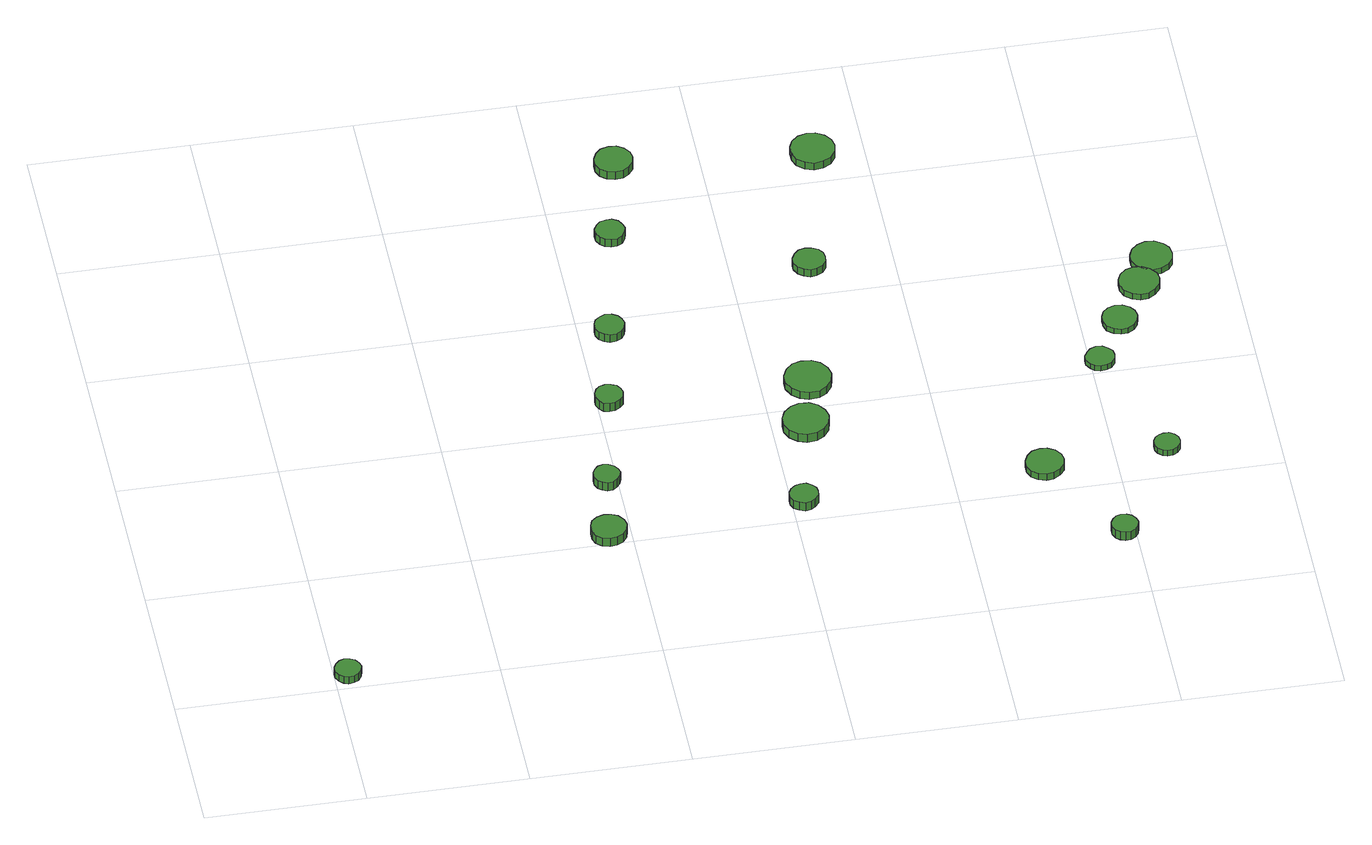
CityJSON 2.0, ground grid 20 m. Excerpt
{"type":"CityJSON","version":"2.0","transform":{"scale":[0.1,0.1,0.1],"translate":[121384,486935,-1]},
"CityObjects":{
"tree1":{"type":"SolitaryVegetationObject","attributes":{"function":"something"},"geometry":[{"type":"MultiSurface","lod":"1","boundaries":[[[0,1,2,3,4,5,6,7,8,9,10,11,12,13,14]],[[15,16,17,18,19,20,21,22,23,24,25,26,27,28,29]],[[0,29,28,1]],[[1,28,27,2]],[[2,27,26,3]],[[3,26,25,4]],[[4,25,24,5]],[[5,24,23,6]],[[6,23,22,7]],[[7,22,21,8]],[[8,21,20,9]],[[9,20,19,10]],[[10,19,18,11]],[[11,18,17,12]],[[12,17,16,13]],[[13,16,15,14]],[[14,15,29,0]]]}]},
"tree2":{"type":"SolitaryVegetationObject","attributes":{"function":"something"},"geometry":[{"type":"MultiSurface","lod":"1","boundaries":[[[30,31,32,33,34,35,36,37,38,39,40,41,42,43,44]],[[45,46,47,48,49,50,51,52,53,54,55,56,57,58,59]],[[30,59,58,31]],[[31,58,57,32]],[[32,57,56,33]],[[33,56,55,34]],[[34,55,54,35]],[[35,54,53,36]],[[36,53,52,37]],[[37,52,51,38]],[[38,51,50,39]],[[39,50,49,40]],[[40,49,48,41]],[[41,48,47,42]],[[42,47,46,43]],[[43,46,45,44]],[[44,45,59,30]]]}]},
"tree3":{"type":"SolitaryVegetationObject","attributes":{"function":"something"},"geometry":[{"type":"MultiSurface","lod":"1","boundaries":[[[60,61,62,63,64,65,66,67,68,69,70,71,72,73,74]],[[75,76,77,78,79,80,81,82,83,84,85,86,87,88,89]],[[60,89,88,61]],[[61,88,87,62]],[[62,87,86,63]],[[63,86,85,64]],[[64,85,84,65]],[[65,84,83,66]],[[66,83,82,67]],[[67,82,81,68]],[[68,81,80,69]],[[69,80,79,70]],[[70,79,78,71]],[[71,78,77,72]],[[72,77,76,73]],[[73,76,75,74]],[[74,75,89,60]]]}]},
"tree4":{"type":"SolitaryVegetationObject","attributes":{"function":"something"},"geometry":[{"type":"MultiSurface","lod":"1","boundaries":[[[90,91,92,93,94,95,96,97,98,99,100,101,102,103,104]],[[105,106,107,108,109,110,111,112,113,114,115,116,117,118,119]],[[90,119,118,91]],[[91,118,117,92]],[[92,117,116,93]],[[93,116,115,94]],[[94,115,114,95]],[[95,114,113,96]],[[96,113,112,97]],[[97,112,111,98]],[[98,111,110,99]],[[99,110,109,100]],[[100,109,108,101]],[[101,108,107,102]],[[102,107,106,103]],[[103,106,105,104]],[[104,105,119,90]]]}]},
"tree5":{"type":"SolitaryVegetationObject","attributes":{"function":"something"},"geometry":[{"type":"MultiSurface","lod":"1","boundaries":[[[120,121,122,123,124,125,126,127,128,129,130,131,132,133,134]],[[135,136,137,138,139,140,141,142,143,144,145,146,147,148,149]],[[120,149,148,121]],[[121,148,147,122]],[[122,147,146,123]],[[123,146,145,124]],[[124,145,144,125]],[[125,144,143,126]],[[126,143,142,127]],[[127,142,141,128]],[[128,141,140,129]],[[129,140,139,130]],[[130,139,138,131]],[[131,138,137,132]],[[132,137,136,133]],[[133,136,135,134]],[[134,135,149,120]]]}]},
"tree6":{"type":"SolitaryVegetationObject","attributes":{"function":"something"},"geometry":[{"type":"MultiSurface","lod":"1","boundaries":[[[150,151,152,153,154,155,156,157,158,159,160,161,162,163,164]],[[165,166,167,168,169,170,171,172,173,174,175,176,177,178,179]],[[150,179,178,151]],[[151,178,177,152]],[[152,177,176,153]],[[153,176,175,154]],[[154,175,174,155]],[[155,174,173,156]],[[156,173,172,157]],[[157,172,171,158]],[[158,171,170,159]],[[159,170,169,160]],[[160,169,168,161]],[[161,168,167,162]],[[162,167,166,163]],[[163,166,165,164]],[[164,165,179,150]]]}]},
"tree7":{"type":"SolitaryVegetationObject","attributes":{"function":"something"},"geometry":[{"type":"MultiSurface","lod":"1","boundaries":[[[180,181,182,183,184,185,186,187,188,189,190,191,192,193,194]],[[195,196,197,198,199,200,201,202,203,204,205,206,207,208,209]],[[180,209,208,181]],[[181,208,207,182]],[[182,207,206,183]],[[183,206,205,184]],[[184,205,204,185]],[[185,204,203,186]],[[186,203,202,187]],[[187,202,201,188]],[[188,201,200,189]],[[189,200,199,190]],[[190,199,198,191]],[[191,198,197,192]],[[192,197,196,193]],[[193,196,195,194]],[[194,195,209,180]]]}]},
"tree8":{"type":"SolitaryVegetationObject","attributes":{"function":"something"},"geometry":[{"type":"MultiSurface","lod":"1","boundaries":[[[210,211,212,213,214,215,216,217,218,219,220,221,222,223,224]],[[225,226,227,228,229,230,231,232,233,234,235,236,237,238,239]],[[210,239,238,211]],[[211,238,237,212]],[[212,237,236,213]],[[213,236,235,214]],[[214,235,234,215]],[[215,234,233,216]],[[216,233,232,217]],[[217,232,231,218]],[[218,231,230,219]],[[219,230,229,220]],[[220,229,228,221]],[[221,228,227,222]],[[222,227,226,223]],[[223,226,225,224]],[[224,225,239,210]]]}]},
"tree9":{"type":"SolitaryVegetationObject","attributes":{"function":"something"},"geometry":[{"type":"MultiSurface","lod":"1","boundaries":[[[240,241,242,243,244,245,246,247,248,249,250,251,252,253,254]],[[255,256,257,258,259,260,261,262,263,264,265,266,267,268,269]],[[240,269,268,241]],[[241,268,267,242]],[[242,267,266,243]],[[243,266,265,244]],[[244,265,264,245]],[[245,264,263,246]],[[246,263,262,247]],[[247,262,261,248]],[[248,261,260,249]],[[249,260,259,250]],[[250,259,258,251]],[[251,258,257,252]],[[252,257,256,253]],[[253,256,255,254]],[[254,255,269,240]]]}]},
"tree10":{"type":"SolitaryVegetationObject","attributes":{"function":"something"},"geometry":[{"type":"MultiSurface","lod":"1","boundaries":[[[270,271,272,273,274,275,276,277,278,279,280,281,282,283,284]],[[285,286,287,288,289,290,291,292,293,294,295,296,297,298,299]],[[270,299,298,271]],[[271,298,297,272]],[[272,297,296,273]],[[273,296,295,274]],[[274,295,294,275]],[[275,294,293,276]],[[276,293,292,277]],[[277,292,291,278]],[[278,291,290,279]],[[279,290,289,280]],[[280,289,288,281]],[[281,288,287,282]],[[282,287,286,283]],[[283,286,285,284]],[[284,285,299,270]]]}]},
"tree11":{"type":"SolitaryVegetationObject","attributes":{"function":"something"},"geometry":[{"type":"MultiSurface","lod":"1","boundaries":[[[300,301,302,303,304,305,306,307,308,309,310,311,312,313,314]],[[315,316,317,318,319,320,321,322,323,324,325,326,327,328,329]],[[300,329,328,301]],[[301,328,327,302]],[[302,327,326,303]],[[303,326,325,304]],[[304,325,324,305]],[[305,324,323,306]],[[306,323,322,307]],[[307,322,321,308]],[[308,321,320,309]],[[309,320,319,310]],[[310,319,318,311]],[[311,318,317,312]],[[312,317,316,313]],[[313,316,315,314]],[[314,315,329,300]]]}]},
"tree12":{"type":"SolitaryVegetationObject","attributes":{"function":"something"},"geometry":[{"type":"MultiSurface","lod":"1","boundaries":[[[330,331,332,333,334,335,336,337,338,339,340,341,342,343,344]],[[345,346,347,348,349,350,351,352,353,354,355,356,357,358,359]],[[330,359,358,331]],[[331,358,357,332]],[[332,357,356,333]],[[333,356,355,334]],[[334,355,354,335]],[[335,354,353,336]],[[336,353,352,337]],[[337,352,351,338]],[[338,351,350,339]],[[339,350,349,340]],[[340,349,348,341]],[[341,348,347,342]],[[342,347,346,343]],[[343,346,345,344]],[[344,345,359,330]]]}]},
"tree13":{"type":"SolitaryVegetationObject","attributes":{"function":"something"},"geometry":[{"type":"MultiSurface","lod":"1","boundaries":[[[360,361,362,363,364,365,366,367,368,369,370,371,372,373,374]],[[375,376,377,378,379,380,381,382,383,384,385,386,387,388,389]],[[360,389,388,361]],[[361,388,387,362]],[[362,387,386,363]],[[363,386,385,364]],[[364,385,384,365]],[[365,384,383,366]],[[366,383,382,367]],[[367,382,381,368]],[[368,381,380,369]],[[369,380,379,370]],[[370,379,378,371]],[[371,378,377,372]],[[372,377,376,373]],[[373,376,375,374]],[[374,375,389,360]]]}]},
"tree14":{"type":"SolitaryVegetationObject","attributes":{"function":"something"},"geometry":[{"type":"MultiSurface","lod":"1","boundaries":[[[390,391,392,393,394,395,396,397,398,399,400,401,402,403,404]],[[405,406,407,408,409,410,411,412,413,414,415,416,417,418,419]],[[390,419,418,391]],[[391,418,417,392]],[[392,417,416,393]],[[393,416,415,394]],[[394,415,414,395]],[[395,414,413,396]],[[396,413,412,397]],[[397,412,411,398]],[[398,411,410,399]],[[399,410,409,400]],[[400,409,408,401]],[[401,408,407,402]],[[402,407,406,403]],[[403,406,405,404]],[[404,405,419,390]]]}]},
"tree15":{"type":"SolitaryVegetationObject","attributes":{"function":"something"},"geometry":[{"type":"MultiSurface","lod":"1","boundaries":[[[420,421,422,423,424,425,426,427,428,429,430,431,432,433,434]],[[435,436,437,438,439,440,441,442,443,444,445,446,447,448,449]],[[420,449,448,421]],[[421,448,447,422]],[[422,447,446,423]],[[423,446,445,424]],[[424,445,444,425]],[[425,444,443,426]],[[426,443,442,427]],[[427,442,441,428]],[[428,441,440,429]],[[429,440,439,430]],[[430,439,438,431]],[[431,438,437,432]],[[432,437,436,433]],[[433,436,435,434]],[[434,435,449,420]]]}]},
"tree16":{"type":"SolitaryVegetationObject","attributes":{"function":"something"},"geometry":[{"type":"MultiSurface","lod":"1","boundaries":[[[450,451,452,453,454,455,456,457,458,459,460,461,462,463,464]],[[465,466,467,468,469,470,471,472,473,474,475,476,477,478,479]],[[450,479,478,451]],[[451,478,477,452]],[[452,477,476,453]],[[453,476,475,454]],[[454,475,474,455]],[[455,474,473,456]],[[456,473,472,457]],[[457,472,471,458]],[[458,471,470,459]],[[459,470,469,460]],[[460,469,468,461]],[[461,468,467,462]],[[462,467,466,463]],[[463,466,465,464]],[[464,465,479,450]]]}]},
"tree17":{"type":"SolitaryVegetationObject","attributes":{"function":"something"},"geometry":[{"type":"MultiSurface","lod":"1","boundaries":[[[480,481,482,483,484,485,486,487,488,489,490,491,492,493,494]],[[495,496,497,498,499,500,501,502,503,504,505,506,507,508,509]],[[480,509,508,481]],[[481,508,507,482]],[[482,507,506,483]],[[483,506,505,484]],[[484,505,504,485]],[[485,504,503,486]],[[486,503,502,487]],[[487,502,501,488]],[[488,501,500,489]],[[489,500,499,490]],[[490,499,498,491]],[[491,498,497,492]],[[492,497,496,493]],[[493,496,495,494]],[[494,495,509,480]]]}]},
"tree18":{"type":"SolitaryVegetationObject","attributes":{"function":"something"},"geometry":[{"type":"MultiSurface","lod":"1","boundaries":[[[510,511,512,513,514,515,516,517,518,519,520,521,522,523,524]],[[525,526,527,528,529,530,531,532,533,534,535,536,537,538,539]],[[510,539,538,511]],[[511,538,537,512]],[[512,537,536,513]],[[513,536,535,514]],[[514,535,534,515]],[[515,534,533,516]],[[516,533,532,517]],[[517,532,531,518]],[[518,531,530,519]],[[519,530,529,520]],[[520,529,528,521]],[[521,528,527,522]],[[522,527,526,523]],[[523,526,525,524]],[[524,525,539,510]]]}]},
"tree19":{"type":"SolitaryVegetationObject","attributes":{"function":"something"},"geometry":[{"type":"MultiSurface","lod":"1","boundaries":[[[540,541,542,543,544,545,546,547,548,549,550,551,552,553,554]],[[555,556,557,558,559,560,561,562,563,564,565,566,567,568,569]],[[540,569,568,541]],[[541,568,567,542]],[[542,567,566,543]],[[543,566,565,544]],[[544,565,564,545]],[[545,564,563,546]],[[546,563,562,547]],[[547,562,561,548]],[[548,561,560,549]],[[549,560,559,550]],[[550,559,558,551]],[[551,558,557,552]],[[552,557,556,553]],[[553,556,555,554]],[[554,555,569,540]]]}]}
},
"vertices":[
[34,25,17],[32,31,17],[28,37,17],[22,40,17],[15,41,17],[9,39,17],[4,34,17],[1,28,17],[1,21,17],[4,15,17],[9,10,17],[15,8,17],[22,9,17],[28,12,17],[32,18,17],[32,18,6],[28,12,6],[22,9,6],[15,8,6],[9,10,6],[4,15,6],[1,21,6],[1,28,6],[4,34,6],[9,39,6],[15,41,6],[22,40,6],[28,37,6],[32,31,6],[34,25,6],
[393,208,28],[391,217,28],[385,225,28],[377,229,28],[368,230,28],[359,227,28],[352,221,28],[349,213,28],[349,203,28],[352,195,28],[359,189,28],[368,186,28],[377,187,28],[385,191,28],[391,199,28],[391,199,15],[385,191,15],[377,187,15],[368,186,15],[359,189,15],[352,195,15],[349,203,15],[349,213,15],[352,221,15],[359,227,15],[368,230,15],[377,229,15],[385,225,15],[391,217,15],[393,208,15],
[403,308,23],[401,315,23],[397,320,23],[391,324,23],[384,325,23],[378,323,23],[373,318,23],[370,312,23],[370,305,23],[373,298,23],[378,294,23],[384,291,23],[391,292,23],[397,296,23],[401,301,23],[401,301,10],[397,296,10],[391,292,10],[384,291,10],[378,294,10],[373,298,10],[370,305,10],[370,312,10],[373,318,10],[378,323,10],[384,325,10],[391,324,10],[397,320,10],[401,315,10],[403,308,10],
[433,454,19],[431,461,19],[427,467,19],[420,470,19],[413,471,19],[406,469,19],[401,464,19],[398,457,19],[398,450,19],[401,443,19],[406,438,19],[413,436,19],[420,437,19],[427,441,19],[431,446,19],[431,446,6],[427,441,6],[420,437,6],[413,436,6],[406,438,6],[401,443,6],[398,450,6],[398,457,6],[401,464,6],[406,469,6],[413,471,6],[420,470,6],[427,467,6],[431,461,6],[433,454,6],
[457,578,18],[455,586,18],[451,592,18],[444,596,18],[436,597,18],[429,594,18],[423,589,18],[420,582,18],[420,574,18],[423,567,18],[429,562,18],[436,559,18],[444,560,18],[451,564,18],[455,570,18],[455,570,6],[451,564,6],[444,560,6],[436,559,6],[429,562,6],[423,567,6],[420,574,6],[420,582,6],[423,589,6],[429,594,6],[436,597,6],[444,596,6],[451,592,6],[455,586,6],[457,578,6],
[632,231,23],[631,238,23],[626,244,23],[620,248,23],[613,248,23],[606,246,23],[600,241,23],[597,235,23],[597,227,23],[600,220,23],[606,216,23],[613,213,23],[620,214,23],[626,218,23],[631,224,23],[631,224,10],[626,218,10],[620,214,10],[613,213,10],[606,216,10],[600,220,10],[597,227,10],[597,235,10],[600,241,10],[606,246,10],[613,248,10],[620,248,10],[626,244,10],[631,238,10],[632,231,10],
[488,747,18],[486,754,18],[482,761,18],[475,765,18],[468,765,18],[460,763,18],[455,758,18],[451,751,18],[451,743,18],[455,736,18],[460,731,18],[468,729,18],[475,729,18],[482,733,18],[486,740,18],[486,740,6],[482,733,6],[475,729,6],[468,729,6],[460,731,6],[455,736,6],[451,743,6],[451,751,6],[455,758,6],[460,763,6],[468,765,6],[475,765,6],[482,761,6],[486,754,6],[488,747,6],
[670,368,19],[667,379,19],[660,389,19],[650,395,19],[638,396,19],[627,392,19],[618,384,19],[613,373,19],[613,362,19],[618,351,19],[627,343,19],[638,339,19],[650,340,19],[660,346,19],[667,356,19],[667,356,6],[660,346,6],[650,340,6],[638,339,6],[627,343,6],[618,351,6],[613,362,6],[613,373,6],[618,384,6],[627,392,6],[638,396,6],[650,395,6],[660,389,6],[667,379,6],[670,368,6],
[520,871,18],[518,881,18],[512,889,18],[504,894,18],[494,895,18],[484,892,18],[477,885,18],[473,876,18],[473,866,18],[477,857,18],[484,851,18],[494,848,18],[504,849,18],[512,854,18],[518,862,18],[518,862,6],[512,854,6],[504,849,6],[494,848,6],[484,851,6],[477,857,6],[473,866,6],[473,876,6],[477,885,6],[484,892,6],[494,895,6],[504,894,6],[512,889,6],[518,881,6],[520,871,6],
[687,444,17],[684,456,17],[677,466,17],[667,472,17],[654,473,17],[643,470,17],[634,461,17],[629,450,17],[629,438,17],[634,427,17],[643,419,17],[654,415,17],[667,416,17],[677,422,17],[684,432,17],[684,432,6],[677,422,6],[667,416,6],[654,415,6],[643,419,6],[634,427,6],[629,438,6],[629,450,6],[634,461,6],[643,470,6],[654,473,6],[667,472,6],[677,466,6],[684,456,6],[687,444,6],
[717,653,17],[716,661,17],[711,668,17],[703,672,17],[695,673,17],[687,671,17],[681,665,17],[677,657,17],[677,649,17],[681,641,17],[687,636,17],[695,633,17],[703,634,17],[711,638,17],[716,645,17],[716,645,6],[711,638,6],[703,634,6],[695,633,6],[687,636,6],[681,641,6],[677,649,6],[677,657,6],[681,665,6],[687,671,6],[695,673,6],[703,672,6],[711,668,6],[716,661,6],[717,653,6],
[936,242,17],[934,252,17],[928,260,17],[919,265,17],[910,266,17],[900,263,17],[893,256,17],[889,247,17],[889,237,17],[893,228,17],[900,222,17],[910,219,17],[919,220,17],[928,225,17],[934,233,17],[934,233,7],[928,225,7],[919,220,7],[910,219,7],[900,222,7],[893,228,7],[889,237,7],[889,247,7],[893,256,7],[900,263,7],[910,266,7],[919,265,7],[928,260,7],[934,252,7],[936,242,7],
[764,850,17],[762,861,17],[755,870,17],[745,876,17],[734,877,17],[723,874,17],[714,866,17],[710,856,17],[710,844,17],[714,834,17],[723,826,17],[734,822,17],[745,824,17],[755,829,17],[762,839,17],[762,839,6],[755,829,6],[745,824,6],[734,822,6],[723,826,6],[714,834,6],[710,844,6],[710,856,6],[714,866,6],[723,874,6],[734,877,6],[745,876,6],[755,870,6],[762,861,6],[764,850,6],
[1003,108,23],[1001,115,23],[997,121,23],[991,124,23],[984,125,23],[978,123,23],[973,118,23],[970,112,23],[970,105,23],[973,98,23],[978,94,23],[984,92,23],[991,92,23],[997,96,23],[1001,101,23],[1001,101,10],[997,96,10],[991,92,10],[984,92,10],[978,94,10],[973,98,10],[970,105,10],[970,112,10],[973,118,10],[978,123,10],[984,125,10],[991,124,10],[997,121,10],[1001,115,10],[1003,108,10],
[1030,421,14],[1029,428,14],[1024,434,14],[1018,438,14],[1010,439,14],[1003,436,14],[998,431,14],[994,424,14],[994,417,14],[998,410,14],[1003,405,14],[1010,403,14],[1018,404,14],[1024,407,14],[1029,413,14],[1029,413,6],[1024,407,6],[1018,404,6],[1010,403,6],[1003,405,6],[998,410,6],[994,417,6],[994,424,6],[998,431,6],[1003,436,6],[1010,439,6],[1018,438,6],[1024,434,6],[1029,428,6],[1030,421,6],
[1080,252,16],[1079,259,16],[1075,264,16],[1069,268,16],[1062,268,16],[1056,266,16],[1051,262,16],[1048,256,16],[1048,249,16],[1051,243,16],[1056,238,16],[1062,236,16],[1069,237,16],[1075,240,16],[1079,246,16],[1079,246,7],[1075,240,7],[1069,237,7],[1062,236,7],[1056,238,7],[1051,243,7],[1048,249,7],[1048,256,7],[1051,262,7],[1056,266,7],[1062,268,7],[1069,268,7],[1075,264,7],[1079,259,7],[1080,252,7],
[1070,486,14],[1068,495,14],[1063,502,14],[1055,507,14],[1046,508,14],[1037,505,14],[1030,499,14],[1027,491,14],[1027,482,14],[1030,473,14],[1037,467,14],[1046,464,14],[1055,465,14],[1063,470,14],[1068,477,14],[1068,477,6],[1063,470,6],[1055,465,6],[1046,464,6],[1037,467,6],[1030,473,6],[1027,482,6],[1027,491,6],[1030,499,6],[1037,505,6],[1046,508,6],[1055,507,6],[1063,502,6],[1068,495,6],[1070,486,6],
[1108,546,15],[1106,556,15],[1099,565,15],[1090,570,15],[1080,571,15],[1070,568,15],[1062,561,15],[1058,551,15],[1058,541,15],[1062,531,15],[1070,524,15],[1080,521,15],[1090,522,15],[1099,527,15],[1106,536,15],[1106,536,6],[1099,527,6],[1090,522,6],[1080,521,6],[1070,524,6],[1062,531,6],[1058,541,6],[1058,551,6],[1062,561,6],[1070,568,6],[1080,571,6],[1090,570,6],[1099,565,6],[1106,556,6],[1108,546,6],
[1131,588,15],[1129,599,15],[1123,607,15],[1113,613,15],[1102,614,15],[1092,610,15],[1084,603,15],[1080,593,15],[1080,583,15],[1084,573,15],[1092,566,15],[1102,562,15],[1113,563,15],[1123,569,15],[1129,577,15],[1129,577,6],[1123,569,6],[1113,563,6],[1102,562,6],[1092,566,6],[1084,573,6],[1080,583,6],[1080,593,6],[1084,603,6],[1092,610,6],[1102,614,6],[1113,613,6],[1123,607,6],[1129,599,6],[1131,588,6]
]}
